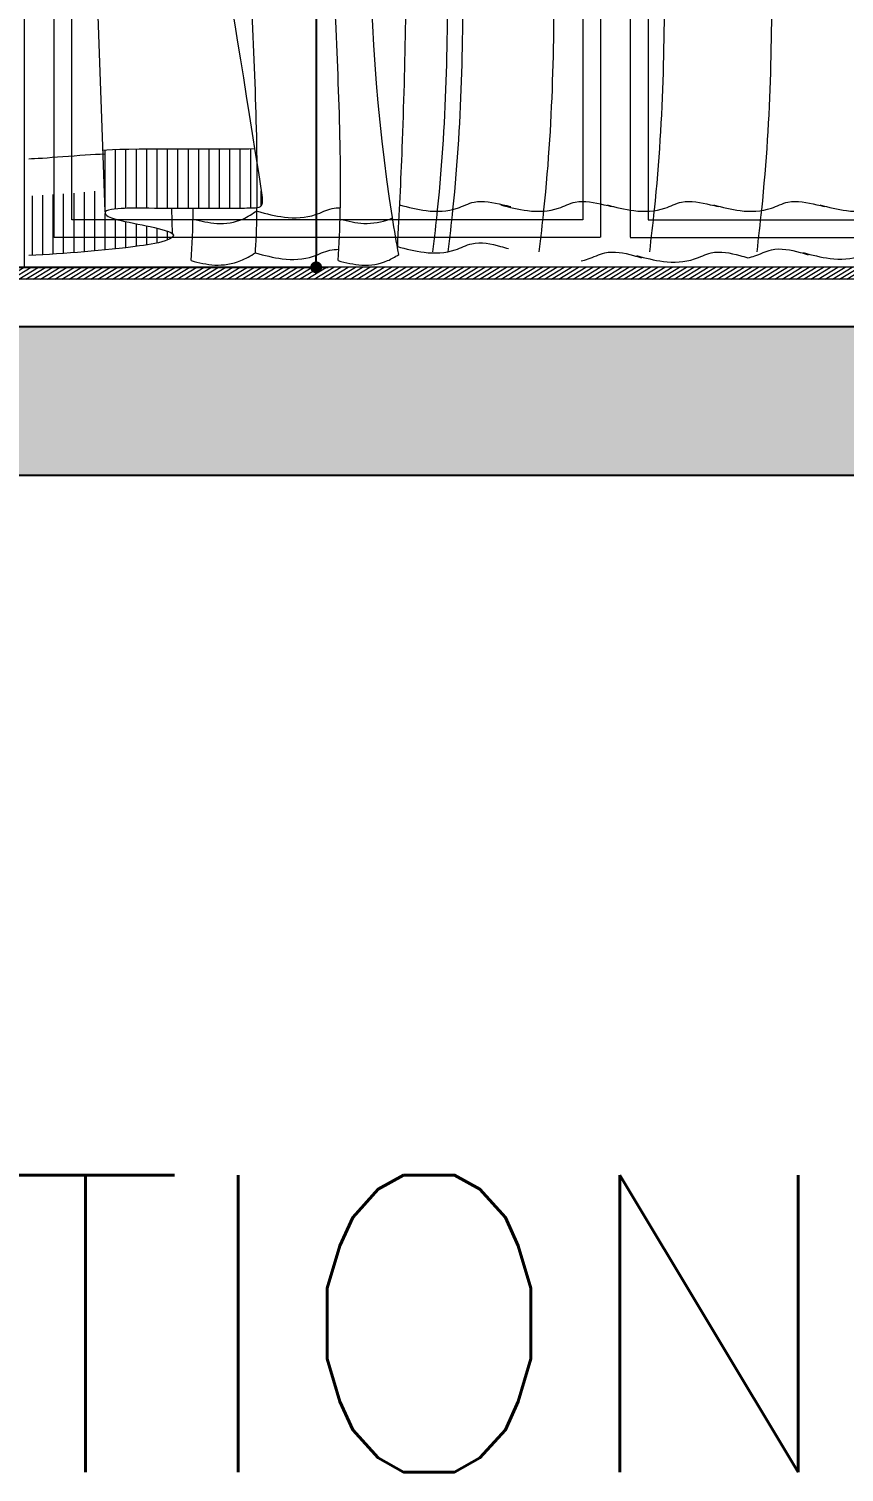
# Model space of a CAD drawing. Header units: inches. Extents: x 274057 to 444617, y 485849 to 635630.
# Drawn here: x 354303 to 355675, y 514371 to 516801 of the extents above; entities that cross this region are included whole.
import ezdxf

# ---------------------------------------------------------------- set-up
doc = ezdxf.new("R2010")
doc.units = ezdxf.units.IN
doc.header["$MEASUREMENT"] = 0
doc.linetypes.add('HIDDEN', pattern=[0.375, 0.25, -0.125])
for name, color, linetype in [('A-TEXT', 7, 'Continuous'), ('Calliper_wall hatch_CHB', 8, 'Continuous'), ('CQ curtains and frames', 252, 'Continuous'), ('CQ PANEL DIMENSION', 1, 'Continuous'), ('CQ section wall', 3, 'Continuous'), ('CQ wall section', 5, 'Continuous'), ('FURNITURE', 252, 'Continuous')]:
    doc.layers.add(name, color=color, linetype=linetype)
for name, color, linetype, lineweight in [('CQ Architectural Window', 8, 'HIDDEN', 18), ('CQ Gypsum Hatch', 8, 'Continuous', 20), ('CQ Section Flooring fin.', 6, 'Continuous', 0)]:
    doc.layers.add(name, color=color, linetype=linetype, lineweight=lineweight)
doc.styles.add('romans', font='romans.shx')
doc.styles.get("Standard").update_dxf_attribs({"font": 'arial.ttf'})
doc.dimstyles.new('CQ 20', dxfattribs={"dimscale": 0.2, "dimtxt": 150, "dimasz": 100, "dimexe": 100, "dimexo": 20, "dimgap": 80, "dimtad": 1, "dimdec": 0, "dimzin": 0, "dimdsep": 46, "dimtxsty": 'Standard', "dimblk": 'DOT', "dimcen": 100, "dimclrd": 1, "dimclre": 1, "dimclrt": 3, "dimadec": 0, "dimazin": 0, "dimtfac": 1, "dimtdec": 0, "dimtofl": 0, "dimtmove": 0, "dimatfit": 3, "dimfxl": 1, "dimtolj": 1, "dimtzin": 0, "dimlwd": -1, "dimarcsym": 0})

# ---------------------------------------------------------------- blocks, each defined once
blk = doc.blocks.new('ff15 section c and d')
at = {"layer": 'Calliper_wall hatch_CHB', "ltscale": 300}
h = blk.add_hatch(dxfattribs=at)
h.set_pattern_fill('AR-CONC', color=256, scale=10, angle=-13.9714, style=0)
h.set_pattern_definition([(36.028577, (0, 0), (68.0890203, -23.40695), [7.5, -82.5]), (341.028577, (0, 0), (4.6961155, 76.3439316), [6, -66]), (86.480021, (5.674, -1.95), (72.7851354, 52.936981), [6.374019, -70.114211]), (32.212777, (4.83, 19.41), (99.570572, -41.829513), [11.25, -123.75]), (82.664212, (13.13, 15.92), (114.220033, 71.96377), [9.561034, -105.171376]), (337.21274, (4.83, 19.41), (114.220033, 71.96377), [9, -99]), (7.028577, (13.326, 12.14), (48.2040844, -53.482392), [7.5, -82.5]), (312.028577, (13.326, 12.14), (41.119588, 64.495185), [6, -66]), (57.480021, (17.34, 7.685), (89.323671, 11.012793), [6.374019, -70.114211]), (23.5285767, (0, 0), (9.2173322, 32.010976), [0, -65.2, 0, -67, 0, -66.25]), (353.528577, (0, 0), (35.0512903, 31.9228578), [0, -38.2, 0, -63.7, 0, -25.25]), (313.5285767, (-21.64, 5.384), (51.2584374, -15.0772595), [0, -25, 0, -78, 0, -103.5]), (303.528577, (-31.344, 7.8), (59.0102484, -4.3659754), [0, -32.5, 0, -51.8, 0, -73.5])])
h.paths.add_polyline_path([(359082.1, 520249.3), (351544, 520249.3), (351544, 519999.3), (359082.1, 519999.3)])
h.paths.add_polyline_path([(359082.1, 516299.3), (351544, 516299.3), (351544, 516049.3), (359082.1, 516049.3)])
at = {"layer": 'CQ Gypsum Hatch'}
h = blk.add_hatch(dxfattribs=at)
h.set_pattern_fill('ANSI31', color=256, scale=50, angle=-13.971423)
h.paths.add_polyline_path([(351925.4, 516379.3), (358425.4, 516379.3), (358425.4, 516399.3), (351925.4, 516399.3)])
at = {"layer": 'CQ Section Flooring fin.'}
for p, q in [((358425.4, 516399.3, 0), (351925.4, 516399.3, 0)), ((358425.4, 516379.3, 0), (351925.4, 516379.3, 0))]:
    blk.add_line(p, q, dxfattribs=at)
at = {"layer": 'CQ section wall', "elevation": 0}
for points in [[(359082.1, 516299.3), (351544, 516299.3)], [(351544, 516049.3), (359082.1, 516049.3)]]:
    blk.add_lwpolyline(points, dxfattribs=at)
blk = doc.blocks.new('_Dot')
at = {"color": 0, "linetype": 'ByBlock', "lineweight": -2}
blk.add_line((-0.5, 0), (-1, 0), dxfattribs=at)
at = {"color": 0, "linetype": 'ByBlock', "const_width": 0.5}
blk.add_lwpolyline([(-0.25, 0, 1), (0.25, 0, 1)], format="xyb", close=True, dxfattribs=at)
blk = doc.blocks.new('*D284')
at = {"layer": 'CQ PANEL DIMENSION', "color": 1, "lineweight": -2, "transparency": 16777216}
for p, q in [((354281.4, 519499.3), (354806.3, 519499.3)), ((353585.9, 516399.3), (354806.3, 516399.3))]:
    blk.add_line(p, q, dxfattribs=at)
at = {"layer": 'CQ PANEL DIMENSION', "color": 1, "transparency": 16777216}
blk.add_line((354786.3, 519479.3), (354786.3, 516419.3), dxfattribs=at)
at = {"layer": 'Defpoints', "color": 0, "transparency": 16777216}
for p in [(354277.4, 519499.3, 0), (353581.9, 516399.3, 0), (354786.3, 516399.3)]:
    blk.add_point(p, dxfattribs=at)
at = {"layer": 'CQ PANEL DIMENSION', "color": 1, "transparency": 16777216, "xscale": 20, "yscale": 20, "zscale": 20}
for p, rotation in [((354786.3, 519499.3), 90), ((354786.3, 516399.3), 270)]:
    blk.add_blockref('_Dot', p, dxfattribs=dict(at, rotation=rotation))
at = {"layer": 'CQ PANEL DIMENSION', "color": 3, "transparency": 16777216, "insert": (354755, 517949.3), "char_height": 30, "attachment_point": 5, "rotation": 90}
blk.add_mtext('\\A1;3100', dxfattribs=at)
blk = doc.blocks.new('ff-15 window')
at = {"layer": 'CQ Architectural Window', "elevation": 0}
for points in [[(354831.9, 513252.5), (359931.9, 513252.5), (359931.9, 510602.5), (354831.9, 510602.5)], [(354881.9, 513202.5), (355801.9, 513202.5), (355801.9, 510652.5), (354881.9, 510652.5)], [(356841.9, 513202.5), (355851.9, 513202.5), (355851.9, 510652.5), (356841.9, 510652.5)], [(354911.9, 513172.5), (355771.9, 513172.5), (355771.9, 510682.5), (354911.9, 510682.5)], [(356811.9, 513172.5), (355881.9, 513172.5), (355881.9, 510682.5), (356811.9, 510682.5)]]:
    blk.add_lwpolyline(points, close=True, dxfattribs=at)
blk = doc.blocks.new('curtain')
at = {"layer": 'FURNITURE', "lineweight": 0}
h = blk.add_hatch(dxfattribs=at)
h.set_pattern_fill('ANSI31', color=256, scale=140, angle=45)
h.set_pattern_definition([(90, (47131.086, -45601.464), (17.5, 6e-15), [])])
edge = h.paths.add_edge_path()
edge.add_spline(control_points=[(-1321.9, 94.6), (-1322.2, 96.8), (-1325.1, 116.3), (-1328, 135.9), (-1330.6, 153.1)], knot_values=[1029.628124, 1029.628124, 1029.628124, 1029.628124, 1034.80003, 1072.975179, 1072.975179, 1072.975179, 1072.975179], degree=3, periodic=0)
edge.add_spline(control_points=[(-1330.6, 153.1), (-1331.7, 160.6), (-1332.8, 168.1), (-1333.9, 175.5)], knot_values=[1013.102054, 1013.102054, 1013.102054, 1013.102054, 1029.628124, 1029.628124, 1029.628124, 1029.628124], degree=3, periodic=0)
edge.add_spline(control_points=[(-1333.9, 175.5), (-1349, 174.8), (-1359.9, 174.3), (-1435.7, 173.6), (-1508.2, 174.1), (-1570.1, 174.6), (-1588.1, 172.6), (-1588.7, 172.6)], knot_values=[1097.377585, 1097.377585, 1097.377585, 1097.377585, 1101.041024, 1124.788132, 1253.632328, 1281.505184, 1282.551069, 1282.551069, 1282.551069, 1282.551069], degree=3, periodic=0)
edge.add_line((-1588.7, 172.6), (-1587.1, 105.8))
edge.add_spline(control_points=[(-1587.1, 105.8), (-1629.4, 101.2), (-1672.1, 98.1), (-1714.4, 95.8)], knot_values=[1456.070777, 1456.070777, 1456.070777, 1456.070777, 1546.846982, 1546.846982, 1546.846982, 1546.846982], degree=3, periodic=0)
edge.add_line((-1714.4, 95.8), (-1714.4, -4.2))
edge.add_spline(control_points=[(-1714.4, -4.2), (-1687.3, -2.8), (-1659.9, -1.1), (-1632.6, 1)], knot_values=[1500.032306, 1500.032306, 1500.032306, 1500.032306, 1558.4068, 1558.4068, 1558.4068, 1558.4068], degree=3, periodic=0)
edge.add_spline(control_points=[(-1632.6, 1), (-1597.5, 3.8), (-1560.8, 7.5), (-1524.5, 12.3), (-1522.9, 12.5)], knot_values=[1421.573256, 1421.573256, 1421.573256, 1421.573256, 1496.428438, 1500.032306, 1500.032306, 1500.032306, 1500.032306], degree=3, periodic=0)
edge.add_spline(control_points=[(-1522.9, 12.5), (-1517.7, 13.3), (-1512.7, 14), (-1507.7, 14.9)], knot_values=[1410.490819, 1410.490819, 1410.490819, 1410.490819, 1421.573256, 1421.573256, 1421.573256, 1421.573256], degree=3, periodic=0)
edge.add_spline(control_points=[(-1507.7, 14.9), (-1504.9, 15.4), (-1502.1, 16), (-1499.3, 16.6)], knot_values=[1404.092066, 1404.092066, 1404.092066, 1404.092066, 1410.490819, 1410.490819, 1410.490819, 1410.490819], degree=3, periodic=0)
edge.add_spline(control_points=[(-1499.3, 16.6), (-1496.8, 17.1), (-1494.3, 17.8), (-1491.8, 18.4)], knot_values=[1398.163563, 1398.163563, 1398.163563, 1398.163563, 1404.092066, 1404.092066, 1404.092066, 1404.092066], degree=3, periodic=0)
edge.add_spline(control_points=[(-1491.8, 18.4), (-1490.1, 18.9), (-1488.4, 19.5), (-1486.7, 20)], knot_values=[1393.947071, 1393.947071, 1393.947071, 1393.947071, 1398.163563, 1398.163563, 1398.163563, 1398.163563], degree=3, periodic=0)
edge.add_spline(control_points=[(-1486.7, 20), (-1484.9, 20.6), (-1483.2, 21.3), (-1481.4, 22)], knot_values=[1389.362404, 1389.362404, 1389.362404, 1389.362404, 1393.947071, 1393.947071, 1393.947071, 1393.947071], degree=3, periodic=0)
edge.add_spline(control_points=[(-1481.4, 22), (-1480.8, 22.2), (-1479.6, 22.7), (-1478.5, 23.2), (-1478, 23.5)], knot_values=[1386.253425, 1386.253425, 1386.253425, 1386.253425, 1388.044529, 1389.362404, 1389.362404, 1389.362404, 1389.362404], degree=3, periodic=0)
edge.add_spline(control_points=[(-1478, 23.5), (-1477.1, 23.9), (-1476.3, 24.3), (-1475.5, 24.7)], knot_values=[1383.738873, 1383.738873, 1383.738873, 1383.738873, 1386.253425, 1386.253425, 1386.253425, 1386.253425], degree=3, periodic=0)
edge.add_spline(control_points=[(-1475.5, 24.7), (-1475.1, 25), (-1474.7, 25.2), (-1474.3, 25.5)], knot_values=[1382.400996, 1382.400996, 1382.400996, 1382.400996, 1383.738873, 1383.738873, 1383.738873, 1383.738873], degree=3, periodic=0)
edge.add_spline(control_points=[(-1474.3, 25.5), (-1474, 25.6), (-1473.7, 25.8), (-1473.4, 26)], knot_values=[1381.317227, 1381.317227, 1381.317227, 1381.317227, 1382.400996, 1382.400996, 1382.400996, 1382.400996], degree=3, periodic=0)
edge.add_spline(control_points=[(-1473.4, 26), (-1473.1, 26.2), (-1472.9, 26.4), (-1472.6, 26.6)], knot_values=[1380.205093, 1380.205093, 1380.205093, 1380.205093, 1381.317227, 1381.317227, 1381.317227, 1381.317227], degree=3, periodic=0)
edge.add_spline(control_points=[(-1472.6, 26.6), (-1472.5, 26.8), (-1472.3, 26.9), (-1472.1, 27.1)], knot_values=[1379.403364, 1379.403364, 1379.403364, 1379.403364, 1380.205093, 1380.205093, 1380.205093, 1380.205093], degree=3, periodic=0)
edge.add_spline(control_points=[(-1472.1, 27.1), (-1472, 27.2), (-1471.9, 27.3), (-1471.8, 27.4)], knot_values=[1378.844571, 1378.844571, 1378.844571, 1378.844571, 1379.403364, 1379.403364, 1379.403364, 1379.403364], degree=3, periodic=0)
edge.add_spline(control_points=[(-1471.8, 27.4), (-1471.8, 27.5), (-1471.7, 27.6), (-1471.6, 27.7)], knot_values=[1378.366934, 1378.366934, 1378.366934, 1378.366934, 1378.844571, 1378.844571, 1378.844571, 1378.844571], degree=3, periodic=0)
edge.add_spline(control_points=[(-1471.6, 27.7), (-1471.6, 27.7), (-1471.5, 27.8), (-1471.4, 27.9)], knot_values=[1377.93561, 1377.93561, 1377.93561, 1377.93561, 1378.366934, 1378.366934, 1378.366934, 1378.366934], degree=3, periodic=0)
edge.add_spline(control_points=[(-1471.4, 27.9), (-1471.4, 28), (-1471.3, 28), (-1471.3, 28.1)], knot_values=[1377.557999, 1377.557999, 1377.557999, 1377.557999, 1377.93561, 1377.93561, 1377.93561, 1377.93561], degree=3, periodic=0)
edge.add_spline(control_points=[(-1471.3, 28.1), (-1471.3, 28.1), (-1471.3, 28.2), (-1471.2, 28.2), (-1471.2, 28.3)], knot_values=[1377.159721, 1377.159721, 1377.159721, 1377.159721, 1377.183616, 1377.557999, 1377.557999, 1377.557999, 1377.557999], degree=3, periodic=0)
edge.add_spline(control_points=[(-1471.2, 28.3), (-1471.2, 28.4), (-1471.1, 28.4), (-1471.1, 28.5)], knot_values=[1376.816061, 1376.816061, 1376.816061, 1376.816061, 1377.159721, 1377.159721, 1377.159721, 1377.159721], degree=3, periodic=0)
edge.add_spline(control_points=[(-1471.1, 28.5), (-1471.1, 28.6), (-1471.1, 28.6), (-1471, 28.7)], knot_values=[1376.516722, 1376.516722, 1376.516722, 1376.516722, 1376.816061, 1376.816061, 1376.816061, 1376.816061], degree=3, periodic=0)
edge.add_spline(control_points=[(-1471, 28.7), (-1471, 28.7), (-1471, 28.8), (-1471, 28.8)], knot_values=[1376.251142, 1376.251142, 1376.251142, 1376.251142, 1376.516722, 1376.516722, 1376.516722, 1376.516722], degree=3, periodic=0)
edge.add_spline(control_points=[(-1471, 28.8), (-1471, 28.9), (-1471, 28.9), (-1470.9, 29)], knot_values=[1375.874075, 1375.874075, 1375.874075, 1375.874075, 1376.251142, 1376.251142, 1376.251142, 1376.251142], degree=3, periodic=0)
edge.add_spline(control_points=[(-1470.9, 29), (-1470.9, 29.1), (-1470.9, 29.1), (-1470.9, 29.2)], knot_values=[1375.607746, 1375.607746, 1375.607746, 1375.607746, 1375.874075, 1375.874075, 1375.874075, 1375.874075], degree=3, periodic=0)
edge.add_spline(control_points=[(-1470.9, 29.2), (-1470.9, 29.2), (-1470.9, 29.3), (-1470.9, 29.4)], knot_values=[1375.231716, 1375.231716, 1375.231716, 1375.231716, 1375.607746, 1375.607746, 1375.607746, 1375.607746], degree=3, periodic=0)
edge.add_spline(control_points=[(-1470.9, 29.4), (-1470.9, 29.4), (-1470.9, 29.5), (-1470.9, 29.5)], knot_values=[1374.964713, 1374.964713, 1374.964713, 1374.964713, 1375.231716, 1375.231716, 1375.231716, 1375.231716], degree=3, periodic=0)
edge.add_spline(control_points=[(-1470.9, 29.5), (-1470.9, 29.6), (-1470.9, 29.6), (-1470.9, 29.7)], knot_values=[1374.685963, 1374.685963, 1374.685963, 1374.685963, 1374.964713, 1374.964713, 1374.964713, 1374.964713], degree=3, periodic=0)
edge.add_spline(control_points=[(-1470.9, 29.7), (-1470.9, 29.7), (-1470.9, 29.8), (-1470.9, 29.9)], knot_values=[1374.321852, 1374.321852, 1374.321852, 1374.321852, 1374.685963, 1374.685963, 1374.685963, 1374.685963], degree=3, periodic=0)
edge.add_spline(control_points=[(-1470.9, 29.9), (-1470.9, 29.9), (-1470.9, 30), (-1471, 30)], knot_values=[1374.055832, 1374.055832, 1374.055832, 1374.055832, 1374.321852, 1374.321852, 1374.321852, 1374.321852], degree=3, periodic=0)
edge.add_spline(control_points=[(-1471, 30), (-1471, 30.1), (-1471, 30.1), (-1471, 30.2)], knot_values=[1373.67938, 1373.67938, 1373.67938, 1373.67938, 1374.055832, 1374.055832, 1374.055832, 1374.055832], degree=3, periodic=0)
edge.add_spline(control_points=[(-1471, 30.2), (-1471, 30.2), (-1471, 30.2), (-1471, 30.2)], knot_values=[1373.614685, 1373.614685, 1373.614685, 1373.614685, 1373.67938, 1373.67938, 1373.67938, 1373.67938], degree=3, periodic=0)
edge.add_spline(control_points=[(-1471, 30.2), (-1471, 30.3), (-1471, 30.3), (-1471.1, 30.3)], knot_values=[1373.412593, 1373.412593, 1373.412593, 1373.412593, 1373.614685, 1373.614685, 1373.614685, 1373.614685], degree=3, periodic=0)
edge.add_spline(control_points=[(-1471.1, 30.3), (-1471.1, 30.5), (-1471.2, 30.6), (-1471.2, 30.8)], knot_values=[1372.636593, 1372.636593, 1372.636593, 1372.636593, 1373.412593, 1373.412593, 1373.412593, 1373.412593], degree=3, periodic=0)
edge.add_spline(control_points=[(-1471.2, 30.8), (-1471.3, 30.8), (-1471.3, 30.9), (-1471.4, 31)], knot_values=[1372.261034, 1372.261034, 1372.261034, 1372.261034, 1372.636593, 1372.636593, 1372.636593, 1372.636593], degree=3, periodic=0)
edge.add_spline(control_points=[(-1471.4, 31), (-1471.4, 31.1), (-1471.5, 31.2), (-1471.5, 31.2)], knot_values=[1371.728093, 1371.728093, 1371.728093, 1371.728093, 1372.261034, 1372.261034, 1372.261034, 1372.261034], degree=3, periodic=0)
edge.add_spline(control_points=[(-1471.5, 31.2), (-1471.6, 31.3), (-1471.7, 31.4), (-1471.8, 31.5)], knot_values=[1371.163843, 1371.163843, 1371.163843, 1371.163843, 1371.728093, 1371.728093, 1371.728093, 1371.728093], degree=3, periodic=0)
edge.add_spline(control_points=[(-1471.8, 31.5), (-1471.9, 31.6), (-1471.9, 31.7), (-1472, 31.8)], knot_values=[1370.630411, 1370.630411, 1370.630411, 1370.630411, 1371.163843, 1371.163843, 1371.163843, 1371.163843], degree=3, periodic=0)
edge.add_spline(control_points=[(-1472, 31.8), (-1472.2, 32), (-1472.3, 32.1), (-1472.4, 32.2)], knot_values=[1369.893254, 1369.893254, 1369.893254, 1369.893254, 1370.630411, 1370.630411, 1370.630411, 1370.630411], degree=3, periodic=0)
edge.add_spline(control_points=[(-1472.4, 32.2), (-1472.5, 32.3), (-1472.7, 32.4), (-1472.8, 32.5)], knot_values=[1369.343004, 1369.343004, 1369.343004, 1369.343004, 1369.893254, 1369.893254, 1369.893254, 1369.893254], degree=3, periodic=0)
edge.add_spline(control_points=[(-1472.8, 32.5), (-1473.2, 32.8), (-1473.7, 33.2), (-1474.2, 33.5)], knot_values=[1367.417099, 1367.417099, 1367.417099, 1367.417099, 1369.343004, 1369.343004, 1369.343004, 1369.343004], degree=3, periodic=0)
edge.add_spline(control_points=[(-1474.2, 33.5), (-1474.6, 33.8), (-1475.1, 34.1), (-1475.6, 34.3)], knot_values=[1365.842607, 1365.842607, 1365.842607, 1365.842607, 1367.417099, 1367.417099, 1367.417099, 1367.417099], degree=3, periodic=0)
edge.add_spline(control_points=[(-1475.6, 34.3), (-1476.3, 34.7), (-1477.1, 35.1), (-1477.9, 35.5)], knot_values=[1363.57521, 1363.57521, 1363.57521, 1363.57521, 1365.842607, 1365.842607, 1365.842607, 1365.842607], degree=3, periodic=0)
edge.add_spline(control_points=[(-1477.9, 35.5), (-1479.1, 36), (-1480.4, 36.5), (-1481.8, 37)], knot_values=[1360.453751, 1360.453751, 1360.453751, 1360.453751, 1363.57521, 1363.57521, 1363.57521, 1363.57521], degree=3, periodic=0)
edge.add_spline(control_points=[(-1481.8, 37), (-1483.1, 37.5), (-1484.6, 38), (-1486.1, 38.5)], knot_values=[1357.364097, 1357.364097, 1357.364097, 1357.364097, 1360.453751, 1360.453751, 1360.453751, 1360.453751], degree=3, periodic=0)
edge.add_spline(control_points=[(-1486.1, 38.5), (-1491.2, 40.1), (-1499.3, 42.2), (-1507.1, 43.9), (-1509.2, 44.3)], knot_values=[1342.987846, 1342.987846, 1342.987846, 1342.987846, 1353.513799, 1357.364097, 1357.364097, 1357.364097, 1357.364097], degree=3, periodic=0)
edge.add_spline(control_points=[(-1509.2, 44.3), (-1513.6, 45.3), (-1517.9, 46.2), (-1522.2, 47)], knot_values=[1334.92961, 1334.92961, 1334.92961, 1334.92961, 1342.987846, 1342.987846, 1342.987846, 1342.987846], degree=3, periodic=0)
edge.add_spline(control_points=[(-1522.2, 47), (-1530.2, 48.6), (-1538.4, 50.1), (-1547.1, 52)], knot_values=[1319.83597, 1319.83597, 1319.83597, 1319.83597, 1334.92961, 1334.92961, 1334.92961, 1334.92961], degree=3, periodic=0)
edge.add_spline(control_points=[(-1547.1, 52), (-1550.9, 52.8), (-1554.8, 53.6), (-1558.9, 54.6)], knot_values=[1313.27092, 1313.27092, 1313.27092, 1313.27092, 1319.83597, 1319.83597, 1319.83597, 1319.83597], degree=3, periodic=0)
edge.add_spline(control_points=[(-1558.9, 54.6), (-1559.6, 54.8), (-1561.6, 55.2), (-1563.6, 55.7), (-1564.9, 56)], knot_values=[1310.126297, 1310.126297, 1310.126297, 1310.126297, 1311.281245, 1313.27092, 1313.27092, 1313.27092, 1313.27092], degree=3, periodic=0)
edge.add_spline(control_points=[(-1564.9, 56), (-1566.8, 56.5), (-1568.7, 57), (-1570.6, 57.6)], knot_values=[1307.055391, 1307.055391, 1307.055391, 1307.055391, 1310.126297, 1310.126297, 1310.126297, 1310.126297], degree=3, periodic=0)
edge.add_spline(control_points=[(-1570.6, 57.6), (-1572.3, 58.1), (-1573.9, 58.6), (-1575.4, 59.1)], knot_values=[1304.344717, 1304.344717, 1304.344717, 1304.344717, 1307.055391, 1307.055391, 1307.055391, 1307.055391], degree=3, periodic=0)
edge.add_spline(control_points=[(-1575.4, 59.1), (-1576.3, 59.5), (-1577.2, 59.8), (-1578, 60.2)], knot_values=[1302.723586, 1302.723586, 1302.723586, 1302.723586, 1304.344717, 1304.344717, 1304.344717, 1304.344717], degree=3, periodic=0)
edge.add_spline(control_points=[(-1578, 60.2), (-1578.6, 60.4), (-1579.1, 60.7), (-1579.6, 60.9)], knot_values=[1301.629677, 1301.629677, 1301.629677, 1301.629677, 1302.723586, 1302.723586, 1302.723586, 1302.723586], degree=3, periodic=0)
edge.add_spline(control_points=[(-1579.6, 60.9), (-1580, 61.1), (-1580.4, 61.3), (-1580.8, 61.5)], knot_values=[1300.776529, 1300.776529, 1300.776529, 1300.776529, 1301.629677, 1301.629677, 1301.629677, 1301.629677], degree=3, periodic=0)
edge.add_spline(control_points=[(-1580.8, 61.5), (-1581.2, 61.8), (-1581.6, 62), (-1582, 62.3)], knot_values=[1299.810409, 1299.810409, 1299.810409, 1299.810409, 1300.776529, 1300.776529, 1300.776529, 1300.776529], degree=3, periodic=0)
edge.add_spline(control_points=[(-1582, 62.3), (-1582.3, 62.5), (-1582.6, 62.7), (-1582.9, 62.9)], knot_values=[1299.050641, 1299.050641, 1299.050641, 1299.050641, 1299.810409, 1299.810409, 1299.810409, 1299.810409], degree=3, periodic=0)
edge.add_spline(control_points=[(-1582.9, 62.9), (-1583.2, 63.1), (-1583.4, 63.3), (-1583.7, 63.6)], knot_values=[1298.257898, 1298.257898, 1298.257898, 1298.257898, 1299.050641, 1299.050641, 1299.050641, 1299.050641], degree=3, periodic=0)
edge.add_spline(control_points=[(-1584.2, 64), (-1584.4, 64.2), (-1584.5, 64.4), (-1584.7, 64.5)], knot_values=[1297.160861, 1297.160861, 1297.160861, 1297.160861, 1297.692277, 1297.692277, 1297.692277, 1297.692277], degree=3, periodic=0)
edge.add_spline(control_points=[(-1585, 64.9), (-1585.1, 65), (-1585.2, 65.2), (-1585.3, 65.4)], knot_values=[1296.256701, 1296.256701, 1296.256701, 1296.256701, 1296.785199, 1296.785199, 1296.785199, 1296.785199], degree=3, periodic=0)
edge.add_spline(control_points=[(-1585.6, 65.7), (-1585.6, 65.8), (-1585.7, 66), (-1585.8, 66.1)], knot_values=[1295.496576, 1295.496576, 1295.496576, 1295.496576, 1295.876223, 1295.876223, 1295.876223, 1295.876223], degree=3, periodic=0)
edge.add_spline(control_points=[(-1586, 66.7), (-1586.1, 66.8), (-1586.1, 67), (-1586.1, 67.1)], knot_values=[1294.457047, 1294.457047, 1294.457047, 1294.457047, 1294.807337, 1294.807337, 1294.807337, 1294.807337], degree=3, periodic=0)
edge.add_spline(control_points=[(-1586.3, 68), (-1586.2, 68.1), (-1586.2, 68.3), (-1586.2, 68.4)], knot_values=[1292.999211, 1292.999211, 1292.999211, 1292.999211, 1293.453899, 1293.453899, 1293.453899, 1293.453899], degree=3, periodic=0)
edge.add_spline(control_points=[(-1586.1, 69), (-1586, 69.1), (-1586, 69.2), (-1585.9, 69.3), (-1585.9, 69.3)], knot_values=[1291.901842, 1291.901842, 1291.901842, 1291.901842, 1292.278947, 1292.356295, 1292.356295, 1292.356295, 1292.356295], degree=3, periodic=0)
edge.add_spline(control_points=[(-1585.3, 70), (-1585.3, 70.1), (-1585.2, 70.1), (-1585.1, 70.2)], knot_values=[1290.710576, 1290.710576, 1290.710576, 1290.710576, 1290.993874, 1290.993874, 1290.993874, 1290.993874], degree=3, periodic=0)
edge.add_spline(control_points=[(-1584.5, 70.6), (-1584.4, 70.7), (-1584.3, 70.8), (-1584.1, 70.8)], knot_values=[1289.669335, 1289.669335, 1289.669335, 1289.669335, 1290.069134, 1290.069134, 1290.069134, 1290.069134], degree=3, periodic=0)
edge.add_spline(control_points=[(-1583.7, 71.1), (-1583.5, 71.2), (-1583.3, 71.3), (-1583.1, 71.3)], knot_values=[1288.764186, 1288.764186, 1288.764186, 1288.764186, 1289.292826, 1289.292826, 1289.292826, 1289.292826], degree=3, periodic=0)
edge.add_spline(control_points=[(-1583.1, 71.3), (-1582.8, 71.4), (-1582.6, 71.5), (-1582.3, 71.6)], knot_values=[1288.196208, 1288.196208, 1288.196208, 1288.196208, 1288.764186, 1288.764186, 1288.764186, 1288.764186], degree=3, periodic=0)
edge.add_spline(control_points=[(-1582.3, 71.6), (-1581.9, 71.8), (-1581.6, 71.9), (-1581.2, 72)], knot_values=[1287.413353, 1287.413353, 1287.413353, 1287.413353, 1288.196208, 1288.196208, 1288.196208, 1288.196208], degree=3, periodic=0)
edge.add_spline(control_points=[(-1581.2, 72), (-1580.6, 72.1), (-1580, 72.3), (-1579.4, 72.4)], knot_values=[1286.285173, 1286.285173, 1286.285173, 1286.285173, 1287.413353, 1287.413353, 1287.413353, 1287.413353], degree=3, periodic=0)
edge.add_spline(control_points=[(-1579.4, 72.4), (-1578.2, 72.7), (-1576.9, 72.9), (-1575.7, 73.1)], knot_values=[1284.203827, 1284.203827, 1284.203827, 1284.203827, 1286.285173, 1286.285173, 1286.285173, 1286.285173], degree=3, periodic=0)
edge.add_spline(control_points=[(-1575.7, 73.1), (-1574, 73.3), (-1572.1, 73.5), (-1570.3, 73.7), (-1570.1, 73.8)], knot_values=[1281.190608, 1281.190608, 1281.190608, 1281.190608, 1283.889251, 1284.203827, 1284.203827, 1284.203827, 1284.203827], degree=3, periodic=0)
edge.add_spline(control_points=[(-1570.1, 73.8), (-1567, 74.1), (-1564.2, 74.3), (-1561.5, 74.6)], knot_values=[1276.214963, 1276.214963, 1276.214963, 1276.214963, 1281.190608, 1281.190608, 1281.190608, 1281.190608], degree=3, periodic=0)
edge.add_spline(control_points=[(-1561.5, 74.6), (-1557.7, 74.9), (-1554.2, 75.1), (-1551, 75.2)], knot_values=[1269.137724, 1269.137724, 1269.137724, 1269.137724, 1276.214963, 1276.214963, 1276.214963, 1276.214963], degree=3, periodic=0)
edge.add_spline(control_points=[(-1551, 75.2), (-1549.1, 75.3), (-1547.2, 75.3), (-1545.4, 75.3)], knot_values=[1264.963739, 1264.963739, 1264.963739, 1264.963739, 1269.137724, 1269.137724, 1269.137724, 1269.137724], degree=3, periodic=0)
edge.add_spline(control_points=[(-1545.4, 75.3), (-1540.5, 75.4), (-1525.8, 75.3), (-1511, 75.2), (-1500.6, 75.1)], knot_values=[1227.513987, 1227.513987, 1227.513987, 1227.513987, 1238.845398, 1264.963739, 1264.963739, 1264.963739, 1264.963739], degree=3, periodic=0)
edge.add_spline(control_points=[(-1500.6, 75.1), (-1491.3, 75), (-1482, 75), (-1472.5, 74.9)], knot_values=[1204.355816, 1204.355816, 1204.355816, 1204.355816, 1227.513987, 1227.513987, 1227.513987, 1227.513987], degree=3, periodic=0)
edge.add_spline(control_points=[(-1472.5, 74.9), (-1471.1, 74.9), (-1469.6, 74.9), (-1468.2, 74.9)], knot_values=[1200.84858, 1200.84858, 1200.84858, 1200.84858, 1204.355816, 1204.355816, 1204.355816, 1204.355816], degree=3, periodic=0)
edge.add_spline(control_points=[(-1468.2, 74.9), (-1453.6, 74.9), (-1438.6, 74.8), (-1423.1, 74.8)], knot_values=[1165.230618, 1165.230618, 1165.230618, 1165.230618, 1200.84858, 1200.84858, 1200.84858, 1200.84858], degree=3, periodic=0)
edge.add_spline(control_points=[(-1423.1, 74.8), (-1412.3, 74.8), (-1401.3, 74.9), (-1389.9, 74.9)], knot_values=[1140.351102, 1140.351102, 1140.351102, 1140.351102, 1165.230618, 1165.230618, 1165.230618, 1165.230618], degree=3, periodic=0)
edge.add_spline(control_points=[(-1389.9, 74.9), (-1382.8, 74.9), (-1372.7, 75), (-1362.3, 75.1), (-1359.3, 75.1)], knot_values=[1118.495019, 1118.495019, 1118.495019, 1118.495019, 1134.057988, 1140.351102, 1140.351102, 1140.351102, 1140.351102], degree=3, periodic=0)
edge.add_spline(control_points=[(-1359.3, 75.1), (-1355, 75.1), (-1350.8, 75.2), (-1346.7, 75.3)], knot_values=[1109.480542, 1109.480542, 1109.480542, 1109.480542, 1118.495019, 1118.495019, 1118.495019, 1118.495019], degree=3, periodic=0)
edge.add_spline(control_points=[(-1346.7, 75.3), (-1342.9, 75.3), (-1337.7, 75.5), (-1332.9, 75.7), (-1331.5, 75.8)], knot_values=[1097.384348, 1097.384348, 1097.384348, 1097.384348, 1105.823866, 1109.480542, 1109.480542, 1109.480542, 1109.480542], degree=3, periodic=0)
edge.add_spline(control_points=[(-1331.5, 75.8), (-1331, 75.9), (-1330.5, 75.9), (-1330.1, 76)], knot_values=[1096.025418, 1096.025418, 1096.025418, 1096.025418, 1097.384348, 1097.384348, 1097.384348, 1097.384348], degree=3, periodic=0)
edge.add_spline(control_points=[(-1330.1, 76), (-1329.5, 76.1), (-1328.9, 76.2), (-1328.4, 76.3)], knot_values=[1094.37099, 1094.37099, 1094.37099, 1094.37099, 1096.025418, 1096.025418, 1096.025418, 1096.025418], degree=3, periodic=0)
edge.add_spline(control_points=[(-1328.4, 76.3), (-1328, 76.4), (-1327.7, 76.4), (-1327.4, 76.5)], knot_values=[1093.295321, 1093.295321, 1093.295321, 1093.295321, 1094.37099, 1094.37099, 1094.37099, 1094.37099], degree=3, periodic=0)
edge.add_spline(control_points=[(-1327.4, 76.5), (-1327.2, 76.6), (-1326.9, 76.7), (-1326.7, 76.8)], knot_values=[1092.539327, 1092.539327, 1092.539327, 1092.539327, 1093.295321, 1093.295321, 1093.295321, 1093.295321], degree=3, periodic=0)
edge.add_spline(control_points=[(-1326.7, 76.8), (-1326.5, 76.9), (-1326.3, 76.9), (-1326.1, 77)], knot_values=[1091.742904, 1091.742904, 1091.742904, 1091.742904, 1092.539327, 1092.539327, 1092.539327, 1092.539327], degree=3, periodic=0)
edge.add_spline(control_points=[(-1326.1, 77), (-1325.9, 77.1), (-1325.7, 77.2), (-1325.5, 77.3)], knot_values=[1090.989368, 1090.989368, 1090.989368, 1090.989368, 1091.742904, 1091.742904, 1091.742904, 1091.742904], degree=3, periodic=0)
edge.add_spline(control_points=[(-1325.5, 77.3), (-1325.4, 77.4), (-1325.2, 77.5), (-1325.1, 77.6)], knot_values=[1090.460715, 1090.460715, 1090.460715, 1090.460715, 1090.989368, 1090.989368, 1090.989368, 1090.989368], degree=3, periodic=0)
edge.add_spline(control_points=[(-1325.1, 77.6), (-1325.1, 77.6), (-1324.8, 77.8), (-1324.5, 78), (-1324.3, 78.2)], knot_values=[1089.174672, 1089.174672, 1089.174672, 1089.174672, 1089.292022, 1090.460715, 1090.460715, 1090.460715, 1090.460715], degree=3, periodic=0)
edge.add_spline(control_points=[(-1324.3, 78.2), (-1324.2, 78.3), (-1324.1, 78.4), (-1324, 78.6)], knot_values=[1088.646223, 1088.646223, 1088.646223, 1088.646223, 1089.174672, 1089.174672, 1089.174672, 1089.174672], degree=3, periodic=0)
edge.add_spline(control_points=[(-1324, 78.6), (-1323.8, 78.7), (-1323.7, 78.9), (-1323.6, 79)], knot_values=[1087.891051, 1087.891051, 1087.891051, 1087.891051, 1088.646223, 1088.646223, 1088.646223, 1088.646223], degree=3, periodic=0)
edge.add_spline(control_points=[(-1323.6, 79), (-1323.5, 79.1), (-1323.4, 79.3), (-1323.3, 79.4)], knot_values=[1087.358073, 1087.358073, 1087.358073, 1087.358073, 1087.891051, 1087.891051, 1087.891051, 1087.891051], degree=3, periodic=0)
edge.add_spline(control_points=[(-1323.3, 79.4), (-1323.2, 79.6), (-1323.1, 79.7), (-1323, 79.9)], knot_values=[1086.608544, 1086.608544, 1086.608544, 1086.608544, 1087.358073, 1087.358073, 1087.358073, 1087.358073], degree=3, periodic=0)
edge.add_spline(control_points=[(-1323, 79.9), (-1322.9, 80.1), (-1322.8, 80.2), (-1322.7, 80.3)], knot_values=[1086.071254, 1086.071254, 1086.071254, 1086.071254, 1086.608544, 1086.608544, 1086.608544, 1086.608544], degree=3, periodic=0)
edge.add_spline(control_points=[(-1322.7, 80.3), (-1322.6, 80.5), (-1322.6, 80.7), (-1322.5, 80.9)], knot_values=[1085.331333, 1085.331333, 1085.331333, 1085.331333, 1086.071254, 1086.071254, 1086.071254, 1086.071254], degree=3, periodic=0)
edge.add_spline(control_points=[(-1322.5, 80.9), (-1322.4, 81.1), (-1322.3, 81.4), (-1322.2, 81.6)], knot_values=[1084.523476, 1084.523476, 1084.523476, 1084.523476, 1085.331333, 1085.331333, 1085.331333, 1085.331333], degree=3, periodic=0)
edge.add_spline(control_points=[(-1322.2, 81.6), (-1322.2, 81.8), (-1322.1, 82), (-1322, 82.3)], knot_values=[1083.77592, 1083.77592, 1083.77592, 1083.77592, 1084.523476, 1084.523476, 1084.523476, 1084.523476], degree=3, periodic=0)
edge.add_spline(control_points=[(-1322, 82.3), (-1321.9, 82.6), (-1321.9, 82.9), (-1321.8, 83.3)], knot_values=[1082.703896, 1082.703896, 1082.703896, 1082.703896, 1083.77592, 1083.77592, 1083.77592, 1083.77592], degree=3, periodic=0)
edge.add_spline(control_points=[(-1321.8, 83.3), (-1321.7, 83.6), (-1321.7, 84), (-1321.6, 84.4)], knot_values=[1081.584807, 1081.584807, 1081.584807, 1081.584807, 1082.703896, 1082.703896, 1082.703896, 1082.703896], degree=3, periodic=0)
edge.add_spline(control_points=[(-1321.6, 84.4), (-1321.5, 84.9), (-1321.5, 85.5), (-1321.5, 86.1)], knot_values=[1079.992526, 1079.992526, 1079.992526, 1079.992526, 1081.584807, 1081.584807, 1081.584807, 1081.584807], degree=3, periodic=0)
edge.add_spline(control_points=[(-1321.5, 86.1), (-1321.4, 86.6), (-1321.4, 87.2), (-1321.4, 87.8)], knot_values=[1078.480635, 1078.480635, 1078.480635, 1078.480635, 1079.992526, 1079.992526, 1079.992526, 1079.992526], degree=3, periodic=0)
edge.add_spline(control_points=[(-1321.4, 87.8), (-1321.4, 88.6), (-1321.5, 89.4), (-1321.5, 90.2)], knot_values=[1076.420103, 1076.420103, 1076.420103, 1076.420103, 1078.480635, 1078.480635, 1078.480635, 1078.480635], degree=3, periodic=0)
edge.add_spline(control_points=[(-1321.5, 90.2), (-1321.6, 91.6), (-1321.7, 93.1), (-1321.9, 94.6)], knot_values=[1072.975179, 1072.975179, 1072.975179, 1072.975179, 1076.420103, 1076.420103, 1076.420103, 1076.420103], degree=3, periodic=0)
at = {"layer": 'FURNITURE', "lineweight": 0, "elevation": 0}
for points in [[(-1586.2, 70.1), (-1619.8, 1010.5)], [(-1472.4, 32.2), (-1473.9, 74.9)]]:
    blk.add_lwpolyline(points, dxfattribs=at)
at = {"layer": 'FURNITURE', "lineweight": 0}
for points, knots in [([(-1034, 2.2), (-1031.3, 25.9), (-1009.4, 215.6), (-1008.4, 513.4), (-1008.4, 930.6), (-998.2, 1238.9, 0), (-998.2, 1238.9, 0), (-998.2, 1238.9, 0), (-998.2, 1238.9, 0), (-995, 1335.9, 0), (-991.8, 1433, 0), (-1012.3, 2875.9, 0)], [0, 0, 0, 0, 71.629295, 572.783283, 1105.042084, 1105.042084, 1105.042084, 1105.044075, 1105.044075, 1105.044075, 1272.514684, 1272.514684, 1272.514684, 1272.514684]), ([(-854.9, 2.2), (-852.2, 25.9), (-830.3, 215.6), (-829.2, 513.4), (-829.2, 930.6), (-819.1, 1238.9, 0), (-819.1, 1238.9, 0), (-819.1, 1238.9, 0), (-819.1, 1238.9, 0), (-815.8, 1335.9, 0), (-812.6, 1433, 0), (-833.2, 2875.9, 0)], [0, 0, 0, 0, 71.629295, 572.783283, 1105.042084, 1105.042084, 1105.042084, 1105.044075, 1105.044075, 1105.044075, 1272.514684, 1272.514684, 1272.514684, 1272.514684]), ([(-668.9, 2.2), (-666.2, 25.9), (-644.3, 215.6), (-643.2, 513.4), (-643.2, 930.6), (-633.1, 1238.9, 0), (-633.1, 1238.9, 0), (-633.1, 1238.9, 0), (-633.1, 1238.9, 0), (-629.9, 1335.9, 0), (-626.6, 1433, 0), (-647.2, 2875.9, 0)], [0, 0, 0, 0, 71.629295, 572.783283, 1105.042084, 1105.042084, 1105.042084, 1105.044075, 1105.044075, 1105.044075, 1272.514684, 1272.514684, 1272.514684, 1272.514684]), ([(-488.2, 2.2), (-485.5, 25.9), (-463.6, 215.6), (-462.5, 513.4), (-462.5, 930.6), (-452.3, 1238.9, 0), (-452.3, 1238.9, 0), (-452.3, 1238.9, 0), (-452.3, 1238.9, 0), (-449.1, 1335.9, 0), (-445.9, 1433, 0), (-466.4, 2875.9, 0)], [0, 0, 0, 0, 71.629295, 572.783283, 1105.042084, 1105.042084, 1105.042084, 1105.044075, 1105.044075, 1105.044075, 1272.514684, 1272.514684, 1272.514684, 1272.514684]), ([(-1008.3, 2.2), (-1005.5, 25.9), (-983.7, 215.6), (-982.6, 513.4), (-982.6, 930.6), (-972.4, 1238.9, 0), (-972.4, 1238.9, 0), (-972.4, 1238.9, 0), (-972.4, 1238.9, 0), (-969.1, 1338.4, 0), (-965.9, 1437.8, 0), (-962.6, 2372.3, 0)], [0, 0, 0, 0, 71.629295, 572.783283, 1105.042084, 1105.042084, 1105.042084, 1105.044075, 1105.044075, 1105.044075, 1276.72827, 1276.72827, 1276.72827, 1276.72827]), ([(-1057.7, 1376.8, 0), (-1060.3, 1299.4, 0), (-1063, 1222, 0), (-1065.7, 1144.6, 0), (-1065.7, 1144.6, 0), (-1065.7, 1144.6, 0), (-1065.7, 1144.6, 0), (-1073.7, 913.2), (-1078.1, 610.7), (-1081.1, 265.8), (-1091.2, 66.3), (-1094, 11)], [123.898782, 123.898782, 123.898782, 123.898782, 276.631751, 276.631751, 276.631751, 276.633946, 276.633946, 276.633946, 733.379298, 1166.127873, 1332.425195, 1332.425195, 1332.425195, 1332.425195]), ([(-1091.7, -2.6, 0), (-1095.3, 18.1, 0), (-1158.2, 380.7, 0), (-1140.4, 753.2, 0), (-1133, 1102.7, 0), (-1133, 1104.2, 0), (-1133, 1104.2, 0), (-1133, 1104.2, 0), (-1133, 1104.2, 0), (-1131.9, 1156.9, 0), (-1130.8, 1209.5, 0), (-1129.7, 1262.2, 0)], [0, 0, 0, 0, 62.996822, 1103.697498, 1108.127948, 1108.127948, 1108.127948, 1108.128087, 1108.128087, 1108.128087, 1265.59678, 1265.59678, 1265.59678, 1265.59678]), ([(-1193.8, -12.9, 0), (-1191.6, 14.5, 0), (-1186, 176.9, 0), (-1203, 455.9, 0), (-1210.2, 722.9, 0), (-1216.6, 1074.4, 0), (-1216.6, 1074.4, 0), (-1216.6, 1074.4, 0), (-1216.6, 1074.4, 0), (-1217.1, 1105.2, 0), (-1217.7, 1136, 0), (-1218.3, 1166.7, 0)], [0, 0, 0, 0, 82.170643, 487.317972, 827.667629, 827.667629, 827.667629, 827.679521, 827.679521, 827.679521, 857.48444, 857.48444, 857.48444, 857.48444]), ([(-1467.4, 1072.4, 0), (-1426.1, 694.5, 0), (-1377.1, 461.9, 0), (-1319.1, 76.4, 0), (-1340.3, 75.2, 0), (-1419.5, 74.6, 0), (-1492.1, 75, 0), (-1557.6, 75.6, 0), (-1587.8, 71.6, 0), (-1584.4, 61, 0), (-1546.8, 51.1, 0), (-1506.7, 45.1, 0), (-1462, 32, 0), (-1488.6, 17.4, 0), (-1571.7, 5.1, 0), (-1652.5, -1.1, 0), (-1714.4, -4.2, 0)], [243.627905, 243.627905, 243.627905, 243.627905, 1067.803273, 1090.343366, 1101.041024, 1124.788132, 1253.632328, 1281.505184, 1291.97919, 1296.93529, 1312.115972, 1346.838143, 1377.534104, 1387.5713, 1425.177123, 1558.4068, 1558.4068, 1558.4068, 1558.4068]), ([(-1333, 0.1, 0), (-1331.8, 14.5, 0), (-1326.2, 176.9, 0), (-1343.2, 455.9, 0), (-1350.3, 722.9, 0), (-1356.7, 1074.4, 0), (-1356.7, 1074.4, 0), (-1356.7, 1074.4, 0), (-1356.7, 1074.4, 0), (-1356.8, 1078, 0), (-1356.9, 1081.6, 0), (-1356.9, 1085.2, 0)], [0, 0, 0, 0, 82.170643, 487.317972, 827.667629, 827.667629, 827.667629, 827.679521, 827.679521, 827.679521, 831.157976, 831.157976, 831.157976, 831.157976]), ([(-1329.3, 70.2, 0), (-1314.5, 66.2, 0), (-1282.7, 57.8, 0), (-1238.2, 59.1, 0), (-1209.1, 75.1, 0), (-1194.8, 76.2, 0), (-1190.1, 76.1, 0)], [0, 0, 0, 0, 46.11827, 98.77305, 128.48045, 142.588786, 142.588786, 142.588786, 142.588786]), ([(-1333, 0.1, 0), (-1318.1, -3.9, 0), (-1286.3, -12.3, 0), (-1241.9, -10.9, 0), (-1212.4, 5.1, 0), (-1197.6, 6.3, 0), (-1192.5, 6.2, 0)], [0, 0, 0, 0, 46.11827, 98.77305, 128.48045, 143.816199, 143.816199, 143.816199, 143.816199]), ([(-784.6, -13.2), (-780.6, -12.4), (-767, -8.8), (-739.7, 6), (-707.3, -0.8), (-687.4, -6.7), (-683, -8.1)], [86.57295, 86.57295, 86.57295, 86.57295, 98.773047, 128.480444, 177.099628, 191.155182, 191.155182, 191.155182, 191.155182]), ([(-503.9, -8.1), (-499.8, -7.3), (-486.3, -3.7), (-459, 11.1), (-426.6, 4.3), (-406.7, -1.6), (-402.2, -2.9)], [86.57295, 86.57295, 86.57295, 86.57295, 98.773047, 128.480444, 177.099628, 191.155182, 191.155182, 191.155182, 191.155182])]:
    blk.add_open_spline(points, degree=3, knots=knots, dxfattribs=at)
for points in [[(-1334.3, 175.1, 0), (-1377, 173.8, 0), (-1566.8, 176.1, 0), (-1589.4, 172.8, 0)], [(-1587.2, 166.3, 0), (-1622.8, 165.1, 0), (-1695.6, 158.3, 0), (-1714.4, 158.2, 0)], [(-1441.3, -12.9, 0), (-1439.2, 13.2, 0), (-1438.3, 39.2, 0), (-1437.8, 74.8, 0)]]:
    blk.add_open_spline(points, degree=3, dxfattribs=at)
for points in [[(-1090.3, 81), (-1045.2, 71.3), (-992.8, 75.5), (-964.9, 85.7), (-916.5, 81.3), (-902.7, 78.1, 0)], [(-920, 81), (-874.9, 71.3), (-822.4, 75.5), (-794.5, 85.7), (-746.1, 81.3), (-732.3, 78.1, 0)], [(-740.9, 81), (-695.8, 71.3), (-643.3, 75.5), (-615.4, 85.7), (-567, 81.3), (-553.2, 78.1, 0)], [(-561.7, 81), (-516.7, 71.3), (-464.2, 75.5), (-436.3, 85.7), (-387.9, 81.3), (-374.1, 78.1, 0)], [(-382.6, 81), (-337.6, 71.3), (-285.1, 75.5), (-257.2, 85.7), (-208.8, 81.3), (-195, 78.1, 0)], [(-1437.6, 57.2, 0), (-1397.8, 49.9, 0), (-1354.2, 57.2, 0), (-1330.3, 71.5, 0)], [(-1190.1, 57.2, 0), (-1150.3, 49.9, 0), (-1106.6, 57.2, 0), (-1102.1, 59, 0)], [(-1441.3, -12.9, 0), (-1401.5, -20.2, 0), (-1357.8, -12.9, 0), (-1333, 0.1, 0)], [(-1094, 11), (-1048.9, 1.2), (-996.4, 5.4), (-968.6, 15.6), (-920.1, 11.2), (-906.6, 7.3)], [(-691.2, -4.4), (-646.1, -14.2), (-593.7, -10), (-565.8, 0.2), (-517.4, -4.2), (-503.9, -8.1)], [(-410.5, 0.7), (-365.4, -9.1), (-312.9, -4.9), (-285, 5.4), (-236.6, 1), (-223.1, -2.9)], [(-1193.8, -12.9, 0), (-1154, -20.2, 0), (-1110.3, -12.9, 0), (-1091.7, -2.6, 0)]]:
    blk.add_spline(points, degree=3, dxfattribs=at)

msp = doc.modelspace()

# ---------------------------------------------------------------- hatches: boundary and pattern name
at = {"layer": 'CQ curtains and frames', "linetype": 'ByBlock', "ltscale": 200}
h = msp.add_hatch(dxfattribs=at)
h.set_pattern_fill('PLASTI,_O', color=256, scale=500, angle=90)
h.set_pattern_definition([(90, (0, 0), (-125, 8e-15), []), (90, (-15.62, 1e-15), (-125, 8e-15), []), (90, (-31.25, 2e-15), (-125, 8e-15), []), (90, (-78.12, 5e-15), (-125, 8e-15), [])])
edge = h.paths.add_edge_path()
edge.add_line((359636.1, 517521.3), (359636.1, 519159.2))
edge.add_line((359636.1, 519159.2), (359615.1, 519189.2))
edge.add_line((359615.1, 519189.2), (359611.1, 519259.4))
edge.add_line((359611.1, 519259.4), (359625.1, 519279.4))
edge.add_line((359625.1, 519279.4), (359625.1, 519299.3))
edge.add_line((359625.1, 519299.3), (354065.1, 519299.3))
edge.add_line((354065.1, 519299.3), (354065.1, 519279.4))
edge.add_line((354065.1, 519279.4), (354069.1, 519279.4))
edge.add_line((354069.1, 519279.4), (354070.3, 519276.6))
edge.add_line((354070.3, 519276.6), (354073.1, 519275.4))
edge.add_line((354073.1, 519275.4), (354073.1, 519272.4))
edge.add_arc((354073.1, 519269.4), 3, 0, 90, ccw=False)
edge.add_line((354076.1, 519269.4), (354079.1, 519269.4))
edge.add_line((354079.1, 519269.4), (354079.1, 519229.2))
edge.add_line((354079.1, 519229.2), (354076.1, 519229.2))
edge.add_arc((354073.1, 519229.2), 3, 270, 360, ccw=False)
edge.add_line((354073.1, 519226.2), (354073.1, 519223.2))
edge.add_arc((354073.1, 519219.2), 4, 90, 180)
edge.add_line((354069.1, 519219.2), (354065.1, 519219.2))
edge.add_line((354065.1, 519219.2), (354065.1, 519199.2))
edge.add_line((354065.1, 519199.2), (354068.1, 519199.2))
edge.add_arc((354071.1, 519199.2), 3, 180, 270)
edge.add_line((354071.1, 519196.2), (354071.1, 519193.2))
edge.add_arc((354071.1, 519189.2), 4, -90, 90, ccw=False)
edge.add_line((354071.1, 519185.2), (354071.1, 519182.2))
edge.add_arc((354071.1, 519179.2), 3, 90, 180)
edge.add_line((354068.1, 519179.2), (354065.1, 519179.2))
edge.add_line((354065.1, 519179.2), (354065.1, 519157.9))
edge.add_line((354065.1, 519157.9), (354052, 519157.9))
edge.add_line((354052, 519157.9), (354069.2, 516514.3))
edge.add_line((354069.2, 516514.3), (354295.1, 516514.3))
edge.add_line((354295.1, 516514.3), (354295.1, 519049.3))
edge.add_line((354295.1, 519049.3), (359395.1, 519049.3))
edge.add_line((359395.1, 519049.3), (359394.7, 517521.3))
edge.add_line((359394.7, 517521.3), (359636.1, 517521.4))

# ---------------------------------------------------------------- block references
at = {"layer": 'CQ curtains and frames'}
for name, p in [('curtain', (356017, 516423.4, 0)), ('ff-15 window', (-536.8, 5796.8, 0))]:
    msp.add_blockref(name, p, dxfattribs=at)
at = {"layer": 'CQ wall section'}
msp.add_blockref('ff15 section c and d', (1669.7, 0), dxfattribs=at)

# ---------------------------------------------------------------- texts
at = {"layer": 'A-TEXT', "style": 'romans'}
msp.add_text('SECTION C', height=500, rotation=0, dxfattribs=at).set_placement((352940.7, 514371.2))

# ---------------------------------------------------------------- dimensions: what is measured, and where the dimension line sits
at = {"layer": 'CQ PANEL DIMENSION'}
dim = msp.add_linear_dim(base=(354786.3, 516399.3), p1=(354277.4, 519499.3, 0), p2=(353581.9, 516399.3, 0), angle=90, dimstyle='CQ 20', override={"dimtmove": 1}, dxfattribs=at)
dim.commit()
dim.dimension.update_dxf_attribs({"geometry": '*D284', "text_midpoint": (354755, 517949.3)})

doc.saveas('drawing.dxf')
